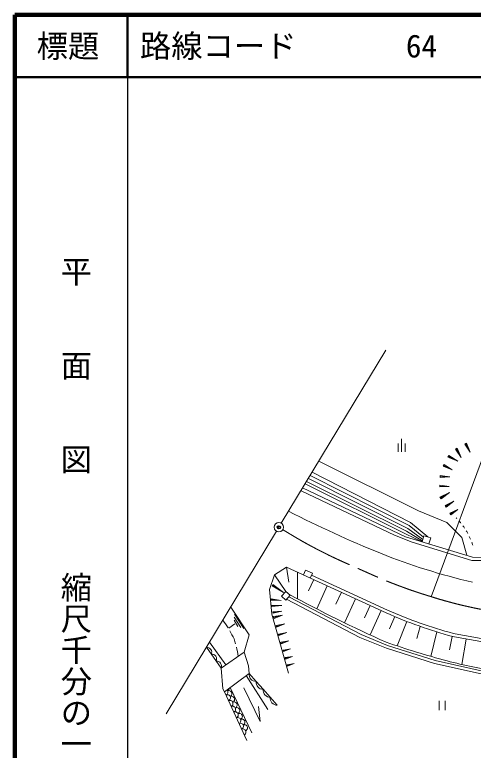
# Model space of a CAD drawing. Units: millimetres, scale not verified. Extents: x 40000 to 680000, y 20000 to 380000.
# Drawn here: x 40000 to 113221, y 262458 to 380000 of the extents above; entities that cross this region are included whole.
import ezdxf
from ezdxf.enums import TextEntityAlignment as Align

# ---------------------------------------------------------------- set-up
doc = ezdxf.new("R2010")
doc.units = ezdxf.units.MM
doc.header["$LTSCALE"] = 1000
doc.header["$PDMODE"] = 32
doc.header["$PDSIZE"] = 500
doc.linetypes.add('CHAIN', pattern=[18.5, 12, -1.5, 3.5, -1.5])
for name, color, linetype, lineweight in [('M-BGD', 7, 'Continuous', 13), ('M-BMK', 2, 'CHAIN', 13), ('M-TTL', 2, 'Continuous', 140), ('M-TTL-BAND', 7, 'Continuous', 25), ('M-TTL-LINE', 7, 'Continuous', 50), ('M-TTL-TXT', 7, 'Continuous', 13), ('M-WORK', 1, 'Continuous', 13)]:
    doc.layers.add(name, color=color, linetype=linetype, lineweight=lineweight)
doc.layers.add('M-OTRS', color=6, linetype='Continuous')
doc.styles.add('@ＭＳ ゴシック', font='')
doc.styles.add('ＭＳ ゴシック', font='')
doc.styles.get('@ＭＳ ゴシック').set_extended_font_data('@MS Gothic')
doc.styles.get('ＭＳ ゴシック').set_extended_font_data('MS Gothic')

msp = doc.modelspace()

# ---------------------------------------------------------------- linework, layer by layer
at = {"layer": 'M-BGD'}
msp.add_circle((82183, 298092), 750, dxfattribs=at)
at = {"layer": 'M-BMK'}
msp.add_arc((127677, 353723), 70000, 252.40315, 269.57352, dxfattribs=at)
msp.add_open_spline([(82824, 297703), (85417, 296129), (86351, 295574), (88808, 294311), (91326, 293017), (92794, 292408), (95381, 291259), (97685, 290236), (98968, 289637), (101329, 288755), (103332, 288006), (104024, 287778), (106515, 286998)], degree=3, knots=[0, 0, 0, 0, 1, 1, 1, 2, 2, 2, 3, 3, 3, 4, 4, 4, 4], dxfattribs=at)
at = {"layer": 'M-OTRS'}
msp.add_point((82183, 298092), dxfattribs=at)
at = {"layer": 'M-TTL'}
for p, q in [((40000, 380000), (40000, 20000)), ((680000, 380000), (40000, 380000))]:
    msp.add_line(p, q, dxfattribs=at)
at = {"layer": 'M-TTL-BAND'}
msp.add_line((58000, 370000), (58000, 20000), dxfattribs=at)
at = {"layer": 'M-TTL-LINE'}
for p, q in [((58000, 380000), (58000, 370000)), ((40000, 370000), (680000, 370000))]:
    msp.add_line(p, q, dxfattribs=at)
at = {"layer": 'M-WORK'}
for p, q in [((82570, 298734), (99263, 326372)), ((106515, 286998), (118607, 319827)), ((101766, 312244), (101766, 310144)), ((111878, 311375), (112148, 311522)), ((112148, 311522), (112736, 310119)), ((101206, 311474), (101206, 310144)), ((102326, 311474), (102326, 310144)), ((110387, 310564), (110666, 310716)), ((110387, 310564), (111273, 309266)), ((110526, 310640), (111273, 309266)), ((110666, 310716), (111273, 309266)), ((111878, 311375), (112736, 310119)), ((112013, 311448), (112736, 310119)), ((109179, 309284), (109330, 309569)), ((109179, 309284), (110734, 308644)), ((109254, 309426), (110734, 308644)), ((109330, 309569), (110734, 308644)), ((104464, 300713), (88560, 308651)), ((108417, 307844), (108557, 308108)), ((108487, 307976), (109856, 307252)), ((108557, 308108), (109856, 307252)), ((87494, 306886), (103174, 298877)), ((108417, 307844), (109856, 307252)), ((102756, 297892), (86886, 305880)), ((102965, 298385), (87196, 306393)), ((107940, 306056), (107952, 306356)), ((107940, 306056), (109455, 306147)), ((107946, 306206), (109455, 306147)), ((107952, 306356), (109455, 306147)), ((102388, 297027), (86364, 305015)), ((102566, 297446), (86609, 305421)), ((107880, 304536), (107892, 304834)), ((107880, 304536), (109384, 304626)), ((107886, 304685), (109384, 304626)), ((107892, 304834), (109384, 304626)), ((85717, 303943), (100657, 296837)), ((85977, 304373), (102380, 296572)), ((107906, 302911), (109402, 303646)), ((107990, 302776), (109402, 303646)), ((108073, 302641), (109402, 303646)), ((108073, 302641), (107906, 302911)), ((108735, 301566), (110105, 302240)), ((108811, 301443), (110105, 302240)), ((108888, 301319), (110105, 302240)), ((108888, 301319), (108735, 301566)), ((109496, 300331), (110751, 300948)), ((109566, 300218), (110751, 300948)), ((109636, 300104), (110751, 300948)), ((109006, 298869), (104464, 300713)), ((109636, 300104), (109496, 300331)), ((103174, 298877), (105951, 296555)), ((111416, 296476), (109006, 298869)), ((64172, 268271), (81795, 297450)), ((105083, 295920), (102566, 297446)), ((105154, 296153), (102756, 297892)), ((105266, 296520), (102965, 298385)), ((100657, 296837), (103463, 295719)), ((102380, 296572), (113077, 293309)), ((105035, 295762), (102388, 297027)), ((105035, 295762), (105334, 296743)), ((106443, 296405), (105334, 296743)), ((106443, 296405), (106143, 295424)), ((112173, 293619), (111416, 296476)), ((103463, 295719), (112999, 292810)), ((112999, 292810), (126185, 292655)), ((113077, 293309), (126166, 293155)), ((81479, 290508), (83402, 291711)), ((99325, 284414), (83402, 291711)), ((83402, 291711), (83750, 289301)), ((81479, 290508), (80687, 288161)), ((81479, 290508), (83309, 287849)), ((85148, 290911), (85165, 286665)), ((86445, 291245), (86093, 290477)), ((86445, 291245), (87548, 290740)), ((87196, 289972), (87548, 290740)), ((99528, 284871), (87404, 290427)), ((87737, 289724), (86924, 287951)), ((80687, 288161), (81037, 284207)), ((81116, 288724), (81204, 288961)), ((81116, 288724), (82916, 287695)), ((81160, 288843), (82916, 287695)), ((81204, 288961), (82916, 287695)), ((89903, 288732), (88220, 285059)), ((82595, 287076), (83309, 287849)), ((82595, 287076), (83270, 286453)), ((83984, 287226), (83270, 286453)), ((83984, 287226), (83309, 287849)), ((83768, 286992), (95313, 280957)), ((92157, 287699), (91299, 285827)), ((80974, 286467), (80966, 286657)), ((80966, 286657), (82545, 286397)), ((80970, 286562), (82545, 286397)), ((80974, 286467), (82545, 286397)), ((81031, 285425), (81031, 285629)), ((81031, 285629), (82638, 285574)), ((83416, 286612), (95102, 280503)), ((94420, 286662), (92665, 282831)), ((77443, 280881), (74488, 285352)), ((81031, 285425), (82638, 285574)), ((81031, 285527), (82638, 285574)), ((81219, 284561), (82658, 284709)), ((81246, 284394), (81219, 284561)), ((81232, 284477), (82658, 284709)), ((81246, 284394), (82658, 284709)), ((96774, 285583), (95869, 283608)), ((98513, 284786), (96733, 280902)), ((75053, 283730), (76108, 282103)), ((75088, 284221), (76566, 281943)), ((81037, 284207), (83714, 274766)), ((81335, 283811), (82774, 284070)), ((81413, 283536), (81335, 283811)), ((81374, 283674), (82774, 284070)), ((81413, 283536), (82774, 284070)), ((100719, 283810), (99864, 281867)), ((75170, 282641), (74185, 281980)), ((75018, 283240), (75651, 282264)), ((81738, 282391), (83115, 282639)), ((81812, 282128), (81738, 282391)), ((81775, 282259), (83115, 282639)), ((81812, 282128), (83115, 282639)), ((102613, 283043), (101079, 279134)), ((104724, 282261), (104188, 280323)), ((82124, 281028), (83442, 281266)), ((82195, 280777), (82124, 281028)), ((82160, 280903), (83442, 281266)), ((82195, 280777), (83442, 281266)), ((95313, 280957), (99536, 279223)), ((107383, 281378), (106435, 277470)), ((76620, 278143), (77443, 280881)), ((82495, 279721), (83757, 279948)), ((82529, 279600), (83757, 279948)), ((82563, 279480), (83757, 279948)), ((95102, 280503), (99365, 278753)), ((109838, 280663), (109439, 278490)), ((112082, 280237), (111420, 276169)), ((70598, 278911), (72944, 275589)), ((71103, 279748), (73700, 276114)), ((82563, 279480), (82495, 279721)), ((82850, 278466), (84058, 278684)), ((82883, 278351), (84058, 278684)), ((82915, 278236), (84058, 278684)), ((99365, 278753), (107004, 276323)), ((99536, 279223), (107135, 276806)), ((76620, 278143), (72944, 275589)), ((77320, 275960), (76620, 278143)), ((82915, 278236), (82850, 278466)), ((83191, 277262), (84348, 277471)), ((83223, 277152), (84348, 277471)), ((83254, 277042), (84348, 277471)), ((83254, 277042), (83191, 277262)), ((83519, 276107), (84625, 276306)), ((83549, 276001), (84625, 276306)), ((83579, 275896), (84625, 276306)), ((107004, 276323), (116641, 274161)), ((107135, 276806), (116719, 274656)), ((72944, 275589), (73232, 272294)), ((77443, 274745), (77320, 275960)), ((83579, 275896), (83519, 276107)), ((73500, 271811), (77443, 274745)), ((80429, 268959), (76955, 274382)), ((77443, 274745), (78566, 273473)), ((78566, 273473), (79688, 272202)), ((73232, 272294), (73500, 271811)), ((73500, 271811), (77052, 264016)), ((77855, 265273), (74413, 272490)), ((76558, 272428), (79173, 267064)), ((79688, 272202), (80810, 270930)), ((80810, 270930), (81932, 269659)), ((107782, 270348), (107782, 268890)), ((108754, 270348), (108754, 268890)), ((79173, 267064), (78936, 269442))]:
    msp.add_line(p, q, dxfattribs=at)
for centre, radius, start, end in [((167071, 463467), 182903, 242.8931, 247.95549), ((102654, 291816), 11042, 44.06169, 44.92116), ((102654, 291816), 11042, 38.87279, 41.46724), ((102654, 291816), 11042, 33.68389, 36.27834), ((102654, 291816), 11042, 28.49499, 31.08944), ((102654, 291816), 11042, 23.30609, 25.90054), ((102654, 291816), 11042, 18.11719, 20.71164), ((135448, 386110), 99332, 248.11477, 257.00133), ((187818, 478251), 217355, 241.40312, 245.96555), ((128957, 350853), 72248, 245.96233, 254.8295), ((128957, 350853), 72748, 245.96233, 254.8437), ((56522, 271417), 20499, 31.09201, 35.28459), ((56522, 271417), 20499, 25.50191, 29.69449), ((133268, 400097), 121218, 258.95789, 265.77712), ((59552, 275128), 16296, 15.35444, 18.29302), ((133268, 400097), 121718, 258.94941, 265.78581), ((70683, 278142), 774, 334.13079, 96.31736), ((59552, 275128), 16296, 8.32239, 13.59643), ((145935, 414040), 142168, 250.84764, 254.95542), ((71465, 277034), 774, 334.13079, 96.31736), ((72247, 275927), 774, 334.13079, 96.31736), ((132887, 370327), 96574, 255.69939, 260.72424), ((78528, 274572), 1099, 170.9244, 271.93827), ((79651, 273300), 1099, 170.9244, 271.93827), ((73527, 271751), 500, 294.50095, 43.99494), ((73775, 272413), 500, 294.50095, 356.91481), ((74189, 271503), 500, 294.50095, 114.50095), ((74437, 272166), 500, 294.50095, 309.18609), ((74852, 271256), 500, 99.74841, 114.50095), ((80773, 272028), 1099, 170.9244, 271.93827), ((73942, 270841), 500, 294.50095, 114.50095), ((74356, 269931), 500, 294.50095, 114.50095), ((74604, 270594), 500, 294.50095, 114.50095), ((74852, 271256), 500, 294.50095, 311.24005), ((75266, 270346), 500, 97.67347, 114.50095), ((81895, 270757), 1099, 170.9244, 271.93827), ((74771, 269021), 500, 294.50095, 114.50095), ((75019, 269684), 500, 294.50095, 114.50095), ((75433, 268774), 500, 294.50095, 114.50095), ((75266, 270346), 500, 294.50095, 313.31499), ((75681, 269436), 500, 95.57407, 114.50095), ((75186, 268111), 500, 294.50095, 114.50095), ((75848, 267864), 500, 294.50095, 114.50095), ((75681, 269436), 500, 294.50095, 315.41438), ((76096, 268526), 500, 93.44641, 114.50095), ((76096, 268526), 500, 294.50095, 317.54205), ((76511, 267616), 500, 91.28623, 114.50095), ((75601, 267201), 500, 294.50095, 114.50095), ((76263, 266954), 500, 294.50095, 114.50095), ((76511, 267616), 500, 294.50095, 319.70222), ((76925, 266706), 500, 89.08878, 114.50095), ((76015, 266291), 500, 294.50095, 114.50095), ((76430, 265381), 500, 294.50095, 114.50095), ((76678, 266044), 500, 294.50095, 114.50095)]:
    msp.add_arc(centre, radius, start, end, dxfattribs=at)

# ---------------------------------------------------------------- texts
at = {"layer": 'M-TTL-BAND', "style": '@ＭＳ ゴシック'}
for s, p in [('平\u3000\u3000面\u3000\u3000図', (49777, 306475)), ('縮尺千分の一', (49777, 261030))]:
    msp.add_text(s, height=3666, rotation=270, dxfattribs=at).set_placement(p, align=Align.MIDDLE_RIGHT)
at = {"layer": 'M-TTL-TXT', "style": 'ＭＳ ゴシック'}
msp.add_text('標題', height=3666, dxfattribs=at).set_placement((48500, 375000), align=Align.MIDDLE_CENTER)
msp.add_text('路線コード       64', height=3666, dxfattribs=at).set_placement((60000, 375000), align=Align.MIDDLE_LEFT)

doc.saveas('drawing.dxf')
